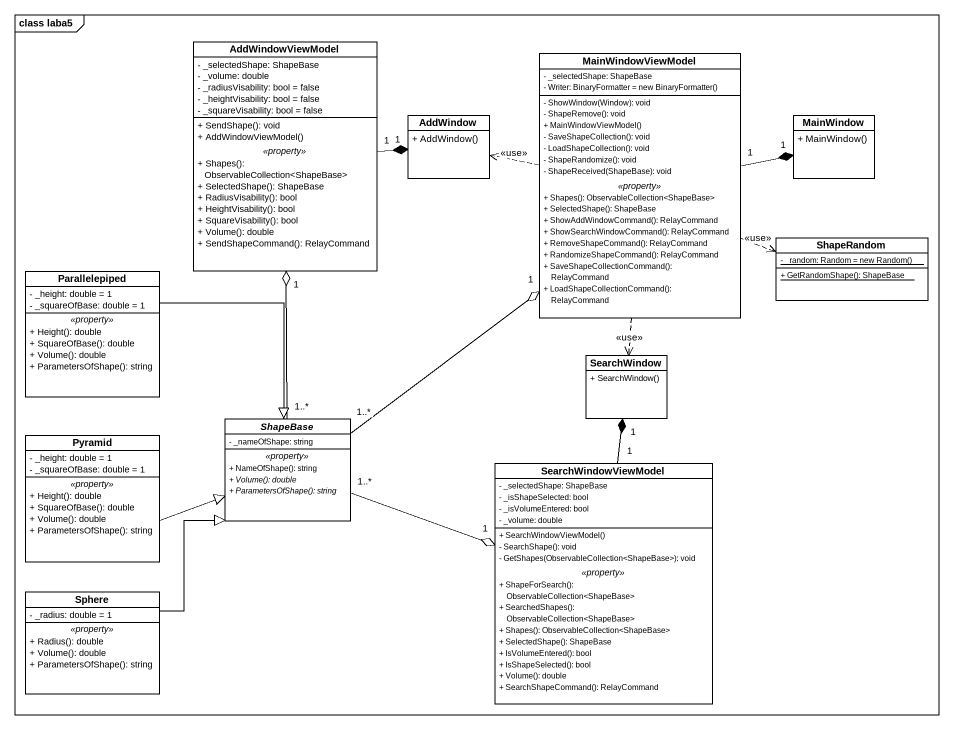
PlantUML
@startuml
mainframe class laba5
hide circle
hide empty members
skinparam classAttributeIconSize 0
class AddWindowViewModel {
  - _selectedShape: ShapeBase
  - _volume: double
  - _radiusVisability: bool = false
  - _heightVisability: bool = false
  - _squareVisability: bool = false
  --
  + SendShape(): void
  + AddWindowViewModel()
  .. <<property>> ..
  + Shapes(): ObservableCollection<ShapeBase>
  + SelectedShape(): ShapeBase
  + RadiusVisability(): bool
  + HeightVisability(): bool
  + SquareVisability(): bool
  + Volume(): double
  + SendShapeCommand(): RelayCommand
}
class MainWindowViewModel {
  - _selectedShape: ShapeBase
  {field} - Writer: BinaryFormatter = new BinaryFormatter()
  --
  - ShowWindow(Window): void
  - ShapeRemove(): void
  + MainWindowViewModel()
  - SaveShapeCollection(): void
  - LoadShapeCollection(): void
  - ShapeRandomize(): void
  - ShapeReceived(ShapeBase): void
  .. <<property>> ..
  + Shapes(): ObservableCollection<ShapeBase>
  + SelectedShape(): ShapeBase
  + ShowAddWindowCommand(): RelayCommand
  + ShowSearchWindowCommand(): RelayCommand
  + RemoveShapeCommand(): RelayCommand
  + RandomizeShapeCommand(): RelayCommand
  + SaveShapeCollectionCommand(): RelayCommand
  + LoadShapeCollectionCommand(): RelayCommand
}
class AddWindow {
  + AddWindow()
}
class MainWindow {
  + MainWindow()
}
class Parallelepiped {
  - _height: double = 1
  - _squareOfBase: double = 1
  .. <<property>> ..
  + Height(): double
  + SquareOfBase(): double
  + Volume(): double
  + ParametersOfShape(): string
}
class ShapeRandom {
  {static} {field} - _random: Random = new Random()
  {static} + GetRandomShape(): ShapeBase
}
class SearchWindow {
  + SearchWindow()
}
class Pyramid {
  - _height: double = 1
  - _squareOfBase: double = 1
  .. <<property>> ..
  + Height(): double
  + SquareOfBase(): double
  + Volume(): double
  + ParametersOfShape(): string
}
abstract class ShapeBase {
  - _nameOfShape: string
  .. <<property>> ..
  + NameOfShape(): string
  {abstract} + Volume(): double
  {abstract} + ParametersOfShape(): string
}
class SearchWindowViewModel {
  - _selectedShape: ShapeBase
  - _isShapeSelected: bool
  - _isVolumeEntered: bool
  - _volume: double
  --
  + SearchWindowViewModel()
  - SearchShape(): void
  - GetShapes(ObservableCollection<ShapeBase>): void
  .. <<property>> ..
  + ShapeForSearch(): ObservableCollection<ShapeBase>
  + SearchedShapes(): ObservableCollection<ShapeBase>
  + Shapes(): ObservableCollection<ShapeBase>
  + SelectedShape(): ShapeBase
  + IsVolumeEntered(): bool
  + IsShapeSelected(): bool
  + Volume(): double
  + SearchShapeCommand(): RelayCommand
}
class Sphere {
  - _radius: double = 1
  .. <<property>> ..
  + Radius(): double
  + Volume(): double
  + ParametersOfShape(): string
}
AddWindowViewModel "1" -right-* "1" AddWindow
MainWindowViewModel .left.> AddWindow : <<use>>
MainWindowViewModel "1" -right-* "1" MainWindow
MainWindowViewModel .right.> ShapeRandom : <<use>>
MainWindowViewModel ..> SearchWindow : <<use>>
Parallelepiped --|> ShapeBase
Pyramid -right-|> ShapeBase
ShapeBase "1..*" -up-o "1" AddWindowViewModel
ShapeBase "1..*" -up-o "1" MainWindowViewModel
ShapeBase "1..*" -right-o "1" SearchWindowViewModel
SearchWindowViewModel "1" -up-* "1" SearchWindow
Sphere -up-|> ShapeBase
@enduml
